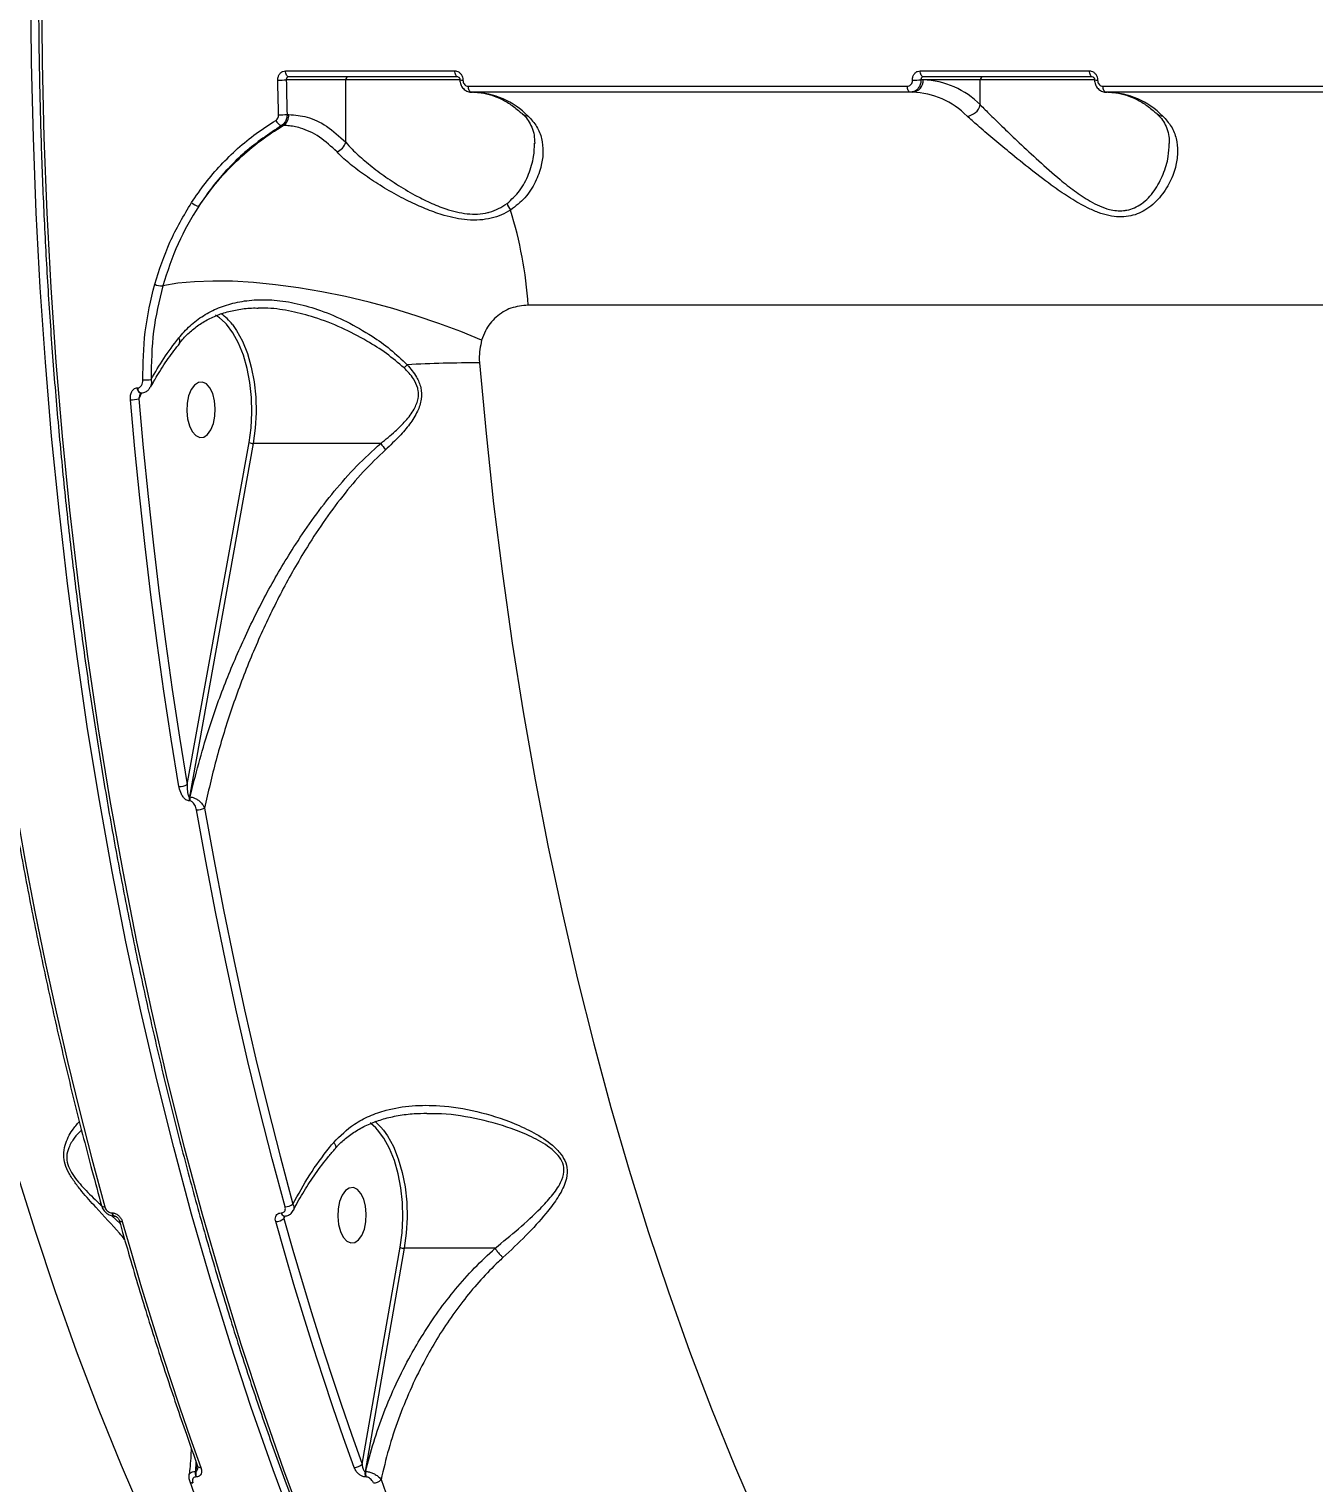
# Model space of a CAD drawing. Header units: millimetres. Extents: x -6028 to 5958, y -6064 to 4137.
# Drawn here: x -1652.5 to -1444.3, y 1120.4 to 1356 of the extents above; entities that cross this region are included whole.
import ezdxf

# ---------------------------------------------------------------- set-up
doc = ezdxf.new("R2010")
doc.units = ezdxf.units.MM
for name, color, linetype in [('DIKOM_ОБЪЕКТ', 7, 'Continuous'), ('DIKOM_РАЗМЕР_ЗОНА', 7, 'Continuous'), ('DIKOM_РАЗМЕР_ОБЪЕКТА', 7, 'Continuous')]:
    doc.layers.add(name, color=color, linetype=linetype)
doc.styles.add('style1', font='arial.ttf', dxfattribs={"width": 0.8})
doc.dimstyles.new('1-50', dxfattribs={"dimtxt": 300, "dimasz": 200, "dimexe": 100, "dimexo": 0, "dimgap": 100, "dimtad": 1, "dimtxsty": 'style1', "dimcen": 200, "dimclrd": 7, "dimclre": 7, "dimclrt": 7, "dimadec": 1, "dimazin": 2, "dimtfac": 1, "dimtmove": 0, "dimatfit": 2, "dimfxl": 0, "dimlwd": 25, "dimlwe": 18, "dimarcsym": 0})

# ---------------------------------------------------------------- blocks, each defined once
blk = doc.blocks.new('*D9')
at = {"layer": 'Defpoints', "color": 0, "transparency": 16777216}
for p in [(-6027.56, 1459.58), (4556.58, 1382.7), (4556.58, -5964.37)]:
    blk.add_point(p, dxfattribs=at)
at = {"layer": 'DIKOM_РАЗМЕР_ЗОНА', "color": 7, "lineweight": 18, "transparency": 16777216}
for p, q in [((-6027.56, 1459.58), (-6027.56, -6064.37)), ((4556.58, 1382.7), (4556.58, -6064.37))]:
    blk.add_line(p, q, dxfattribs=at)
at = {"layer": 'DIKOM_РАЗМЕР_ЗОНА', "color": 7, "lineweight": 25, "transparency": 16777216}
blk.add_line((-5827.56, -5964.37), (4356.58, -5964.37), dxfattribs=at)
at = {"layer": 'DIKOM_РАЗМЕР_ЗОНА', "color": 7, "transparency": 16777216}
for points in [[(-5827.56, -5931.03), (-5827.56, -5997.7), (-6027.56, -5964.37)], [(4356.58, -5931.03), (4356.58, -5997.7), (4556.58, -5964.37)]]:
    blk.add_solid(points, dxfattribs=at)
at = {"layer": 'DIKOM_РАЗМЕР_ЗОНА', "color": 7, "transparency": 16777216, "insert": (157.08, -5711.2), "char_height": 300, "attachment_point": 5, "style": 'style1'}
blk.add_mtext('10600', dxfattribs=at)
blk = doc.blocks.new('*D12')
at = {"layer": 'Defpoints', "color": 0, "transparency": 16777216}
for p in [(3056.58, 1987.9), (-4027.97, 676.5), (3056.58, -3714.77)]:
    blk.add_point(p, dxfattribs=at)
at = {"layer": 'DIKOM_РАЗМЕР_ОБЪЕКТА', "color": 7, "lineweight": 18, "transparency": 16777216}
for p, q in [((3056.58, 1987.9), (3056.58, -3814.77)), ((-4027.97, 676.5), (-4027.97, -3814.77))]:
    blk.add_line(p, q, dxfattribs=at)
at = {"layer": 'DIKOM_РАЗМЕР_ОБЪЕКТА', "color": 7, "lineweight": 25, "transparency": 16777216}
blk.add_line((-3827.97, -3714.77), (2856.58, -3714.77), dxfattribs=at)
at = {"layer": 'DIKOM_РАЗМЕР_ОБЪЕКТА', "color": 7, "transparency": 16777216}
for points in [[(-3827.97, -3681.44), (-3827.97, -3748.11), (-4027.97, -3714.77)], [(2856.58, -3681.44), (2856.58, -3748.11), (3056.58, -3714.77)]]:
    blk.add_solid(points, dxfattribs=at)
at = {"layer": 'DIKOM_РАЗМЕР_ОБЪЕКТА', "color": 7, "transparency": 16777216, "insert": (20, -3461.6), "char_height": 300, "attachment_point": 5, "style": 'style1'}
blk.add_mtext('7100', dxfattribs=at)

msp = doc.modelspace()

# ---------------------------------------------------------------- linework, layer by layer
at = {"layer": 'DIKOM_ОБЪЕКТ', "color": 7, "linetype": 'Continuous', "lineweight": 15}
for p, q in [((-1610.93, 1349.236), (-1583.5, 1349.236)), ((-1601.187, 1347.771), (-1610.815, 1347.771)), ((-1582.985, 1348.271), (-1610.415, 1348.271)), ((-1601.187, 1337.669), (-1601.187, 1347.771)), ((-1582.631, 1347.771), (-1601.187, 1347.771)), ((-1508.069, 1349.236), (-1480.64, 1349.236)), ((-1507.595, 1347.771), (-1507.955, 1347.771)), ((-1498.327, 1347.771), (-1507.595, 1347.771)), ((-1480.125, 1348.271), (-1507.555, 1348.271)), ((-1498.327, 1343.72), (-1498.327, 1347.771)), ((-1479.771, 1347.771), (-1498.327, 1347.771)), ((-1581.309, 1346.73), (-1510.164, 1346.73)), ((-1509.649, 1345.771), (-1580.794, 1345.771)), ((-1509.309, 1345.771), (-1509.649, 1345.771)), ((-1478.449, 1346.73), (-1407.304, 1346.73)), ((-1406.789, 1345.771), (-1477.934, 1345.771)), ((-1610.685, 1342.158), (-1610.377, 1342.158)), ((-1611.317, 1340.373), (-1611.601, 1340.373)), ((-1271.611, 1311.268), (-1571.62, 1311.268)), ((-1634.952, 1297.867), (-1634.871, 1297.867)), ((-1634.282, 1297.055), (-1634.711, 1296.086)), ((-1626.861, 1233.57), (-1616.852, 1289.019)), ((-1616.181, 1288.854), (-1626.522, 1231.565)), ((-1595.512, 1288.854), (-1616.181, 1288.854)), ((-1626.42, 1230.918), (-1626.524, 1230.918)), ((-1626.522, 1231.565), (-1626.418, 1231.565)), ((-1639.098, 1164.165), (-1639.07, 1164.165)), ((-1611.641, 1164.165), (-1611.613, 1164.165)), ((-1639.067, 1163.696), (-1637.748, 1162.428)), ((-1638.645, 1163.64), (-1638.617, 1163.64)), ((-1611.038, 1163.647), (-1611.221, 1163.227)), ((-1611.188, 1163.64), (-1611.16, 1163.64)), ((-1598.524, 1123.459), (-1592.363, 1158.58)), ((-1591.691, 1158.418), (-1598.033, 1122.263)), ((-1576.982, 1158.418), (-1591.691, 1158.418)), ((-1625.452, 1123.889), (-1625.551, 1122.263)), ((-1625.551, 1122.263), (-1625.462, 1122.263)), ((-1625.462, 1122.263), (-1625.268, 1123.37)), ((-1625.183, 1123.129), (-1625.179, 1123.12)), ((-1598.033, 1122.263), (-1597.944, 1122.263)), ((-1625.395, 1121.364), (-1625.484, 1121.364)), ((-1597.877, 1121.364), (-1597.966, 1121.364))]:
    msp.add_line(p, q, dxfattribs=at)
at = {"layer": 'DIKOM_ОБЪЕКТ', "color": 7, "linetype": 'Continuous', "lineweight": 15, "flags": 128}
for points in [[(-1609.279, 1112.651), (-1612.959, 1122.526), (-1616.49, 1132.605), (-1619.869, 1142.878), (-1623.093, 1153.337), (-1626.159, 1163.973), (-1629.065, 1174.777), (-1631.809, 1185.741), (-1634.387, 1196.855), (-1636.798, 1208.109), (-1639.04, 1219.494), (-1641.11, 1231.001), (-1643.008, 1242.62), (-1644.732, 1254.341), (-1646.279, 1266.153), (-1647.65, 1278.049), (-1648.842, 1290.016), (-1649.854, 1302.045), (-1650.687, 1314.127), (-1651.338, 1326.25), (-1651.808, 1338.405), (-1652.096, 1350.581), (-1652.203, 1362.768)], [(-1650.488, 1362.768), (-1650.382, 1350.581), (-1650.094, 1338.405), (-1649.624, 1326.25), (-1648.972, 1314.127), (-1648.14, 1302.045), (-1647.127, 1290.016), (-1645.935, 1278.049), (-1644.565, 1266.153), (-1643.017, 1254.341), (-1641.294, 1242.62), (-1639.396, 1231.001), (-1637.325, 1219.494), (-1635.083, 1208.109), (-1632.672, 1196.855), (-1630.094, 1185.741), (-1627.351, 1174.777), (-1624.445, 1163.973), (-1621.379, 1153.337), (-1618.155, 1142.878), (-1614.776, 1132.605), (-1611.245, 1122.526), (-1607.565, 1112.651)], [(-1612.057, 1342.106), (-1612.075, 1342.809), (-1612.093, 1343.512), (-1612.11, 1344.215), (-1612.127, 1344.919), (-1612.143, 1345.622), (-1612.158, 1346.325), (-1612.173, 1347.029), (-1612.187, 1347.732)], [(-1610.415, 1348.271), (-1610.513, 1348.289), (-1610.608, 1348.343), (-1610.695, 1348.432), (-1610.773, 1348.551), (-1610.837, 1348.697), (-1610.885, 1348.864), (-1610.917, 1349.046), (-1610.93, 1349.236)], [(-1610.815, 1347.771), (-1610.801, 1347.069), (-1610.786, 1346.367), (-1610.771, 1345.665), (-1610.755, 1344.964), (-1610.739, 1344.262), (-1610.721, 1343.56), (-1610.704, 1342.859), (-1610.685, 1342.158)], [(-1582.985, 1348.271), (-1583.084, 1348.289), (-1583.178, 1348.343), (-1583.266, 1348.432), (-1583.343, 1348.551), (-1583.407, 1348.697), (-1583.456, 1348.864), (-1583.487, 1349.046), (-1583.5, 1349.236)], [(-1507.555, 1348.271), (-1507.653, 1348.289), (-1507.748, 1348.343), (-1507.835, 1348.432), (-1507.913, 1348.551), (-1507.977, 1348.697), (-1508.025, 1348.864), (-1508.057, 1349.046), (-1508.069, 1349.236)], [(-1480.125, 1348.271), (-1480.224, 1348.289), (-1480.318, 1348.343), (-1480.406, 1348.432), (-1480.483, 1348.551), (-1480.547, 1348.697), (-1480.596, 1348.864), (-1480.627, 1349.046), (-1480.64, 1349.236)], [(-1580.794, 1345.771), (-1580.892, 1345.789), (-1580.986, 1345.843), (-1581.074, 1345.931), (-1581.151, 1346.049), (-1581.215, 1346.194), (-1581.264, 1346.36), (-1581.295, 1346.541), (-1581.309, 1346.73)], [(-1509.649, 1345.771), (-1509.747, 1345.789), (-1509.841, 1345.843), (-1509.929, 1345.931), (-1510.006, 1346.049), (-1510.07, 1346.194), (-1510.119, 1346.36), (-1510.15, 1346.541), (-1510.164, 1346.73)], [(-1477.934, 1345.771), (-1478.032, 1345.789), (-1478.126, 1345.843), (-1478.214, 1345.931), (-1478.291, 1346.049), (-1478.355, 1346.194), (-1478.404, 1346.36), (-1478.435, 1346.541), (-1478.449, 1346.73)], [(-1579.153, 1305.565), (-1582.534, 1306.971), (-1586.083, 1308.304), (-1589.764, 1309.549), (-1593.541, 1310.695), (-1597.377, 1311.73), (-1601.234, 1312.644), (-1605.075, 1313.428), (-1608.86, 1314.074), (-1612.553, 1314.576), (-1616.118, 1314.928), (-1619.518, 1315.129), (-1622.722, 1315.174), (-1625.695, 1315.065), (-1628.411, 1314.801), (-1630.841, 1314.386)], [(-1620.736, 1308.413), (-1621.651, 1309.23), (-1622.292, 1309.655)], [(-1616.852, 1289.019), (-1616.527, 1291.395), (-1616.392, 1293.84), (-1616.452, 1296.296), (-1616.705, 1298.704), (-1617.146, 1301.01), (-1617.762, 1303.157), (-1618.541, 1305.095), (-1619.464, 1306.778), (-1620.509, 1308.168), (-1620.736, 1308.413)], [(-1619.558, 1308.132), (-1618.874, 1307.168), (-1617.923, 1305.432), (-1617.119, 1303.433), (-1616.483, 1301.219), (-1616.029, 1298.842), (-1615.768, 1296.358), (-1615.706, 1293.825), (-1615.845, 1291.304), (-1616.181, 1288.854)], [(-1628.1, 1305.138), (-1628.1, 1305.137), (-1628.11, 1305.125)], [(-1579.506, 1301.923), (-1578.444, 1290.455), (-1577.203, 1279.056), (-1575.783, 1267.735), (-1574.186, 1256.504), (-1572.413, 1245.372), (-1570.466, 1234.351), (-1568.347, 1223.45), (-1566.058, 1212.679), (-1563.601, 1202.049), (-1560.977, 1191.57), (-1558.191, 1181.251), (-1555.244, 1171.101), (-1552.138, 1161.131), (-1548.878, 1151.349), (-1545.465, 1141.765), (-1541.903, 1132.388), (-1538.196, 1123.226), (-1534.346, 1114.287)], [(-1626.636, 1296.561), (-1626.882, 1295.372), (-1626.944, 1294.097), (-1626.819, 1292.839), (-1626.517, 1291.701), (-1626.062, 1290.774), (-1625.491, 1290.134), (-1624.85, 1289.832), (-1624.191, 1289.893), (-1623.567, 1290.312), (-1623.03, 1291.054), (-1622.622, 1292.061), (-1622.377, 1293.25), (-1622.314, 1294.525), (-1622.439, 1295.783), (-1622.741, 1296.922), (-1623.196, 1297.849), (-1623.768, 1298.489), (-1624.409, 1298.791), (-1625.068, 1298.73), (-1625.691, 1298.311), (-1626.229, 1297.568), (-1626.636, 1296.561)], [(-1628.208, 1233.259), (-1629.462, 1240.954), (-1630.639, 1248.694), (-1631.739, 1256.476), (-1632.763, 1264.298), (-1633.708, 1272.157), (-1634.576, 1280.05), (-1635.365, 1287.973), (-1636.076, 1295.925)], [(-1634.443, 1297.024), (-1634.583, 1297.062), (-1634.717, 1297.177), (-1634.828, 1297.36), (-1634.908, 1297.596), (-1634.952, 1297.867)], [(-1634.365, 1297.024), (-1634.503, 1297.062), (-1634.636, 1297.177), (-1634.747, 1297.36), (-1634.828, 1297.596), (-1634.871, 1297.867)], [(-1634.711, 1296.086), (-1634.001, 1288.154), (-1633.214, 1280.249), (-1632.348, 1272.375), (-1631.405, 1264.535), (-1630.384, 1256.731), (-1629.286, 1248.968), (-1628.112, 1241.246), (-1626.861, 1233.57)], [(-1634.431, 1297.024), (-1634.439, 1297.024), (-1634.443, 1297.024)], [(-1654.61, 1229.459), (-1653.12, 1221.176), (-1651.542, 1212.956), (-1649.876, 1204.801), (-1648.122, 1196.715), (-1646.281, 1188.703), (-1644.355, 1180.767), (-1642.344, 1172.91), (-1640.248, 1165.137)], [(-1611.002, 1165.137), (-1613.097, 1172.91), (-1615.109, 1180.767), (-1617.035, 1188.703), (-1618.875, 1196.715), (-1620.629, 1204.801), (-1622.296, 1212.956), (-1623.874, 1221.176), (-1625.364, 1229.459)], [(-1624.057, 1229.755), (-1622.57, 1221.491), (-1620.995, 1213.288), (-1619.332, 1205.152), (-1617.582, 1197.084), (-1615.746, 1189.089), (-1613.824, 1181.171), (-1611.817, 1173.332), (-1609.727, 1165.576)], [(-1596.313, 1177.922), (-1597.173, 1178.684), (-1597.213, 1178.714)], [(-1596.461, 1179.001), (-1595.481, 1178.06), (-1595.072, 1177.572)], [(-1592.363, 1158.58), (-1592.047, 1160.948), (-1591.92, 1163.382), (-1591.986, 1165.825), (-1592.243, 1168.221), (-1592.685, 1170.512), (-1593.301, 1172.645), (-1594.078, 1174.571), (-1594.998, 1176.244), (-1596.037, 1177.626), (-1596.313, 1177.922)], [(-1595.072, 1177.572), (-1594.408, 1176.635), (-1593.46, 1174.909), (-1592.659, 1172.923), (-1592.023, 1170.723), (-1591.567, 1168.36), (-1591.302, 1165.89), (-1591.234, 1163.371), (-1591.365, 1160.86), (-1591.691, 1158.418)], [(-1578.547, 1028.026), (-1583.075, 1032.949), (-1588.226, 1038.928), (-1593.28, 1045.209), (-1598.233, 1051.787), (-1603.081, 1058.654), (-1607.819, 1065.806), (-1612.442, 1073.235), (-1616.946, 1080.934), (-1621.327, 1088.897), (-1625.581, 1097.115), (-1629.704, 1105.581), (-1633.692, 1114.287), (-1637.542, 1123.226), (-1641.249, 1132.388), (-1644.811, 1141.765), (-1648.223, 1151.349), (-1651.484, 1161.131), (-1654.589, 1171.101)], [(-1602.165, 1166.021), (-1602.411, 1164.831), (-1602.473, 1163.556), (-1602.348, 1162.299), (-1602.046, 1161.16), (-1601.591, 1160.233), (-1601.02, 1159.593), (-1600.379, 1159.291), (-1599.72, 1159.352), (-1599.096, 1159.771), (-1598.559, 1160.514), (-1598.151, 1161.521), (-1597.906, 1162.71), (-1597.843, 1163.985), (-1597.968, 1165.242), (-1598.27, 1166.381), (-1598.726, 1167.308), (-1599.297, 1167.948), (-1599.938, 1168.25), (-1600.597, 1168.189), (-1601.22, 1167.77), (-1601.758, 1167.027), (-1602.165, 1166.021)], [(-1640.759, 1165.344), (-1640.754, 1165.33), (-1640.711, 1165.264), (-1640.635, 1165.21), (-1640.53, 1165.17), (-1640.4, 1165.146), (-1640.248, 1165.137)], [(-1637.389, 1162.749), (-1635.924, 1157.618), (-1634.423, 1152.528), (-1632.885, 1147.479), (-1631.311, 1142.472), (-1629.702, 1137.508), (-1628.057, 1132.588), (-1626.376, 1127.714), (-1624.661, 1122.885)], [(-1599.803, 1122.885), (-1601.518, 1127.714), (-1603.199, 1132.588), (-1604.844, 1137.508), (-1606.454, 1142.472), (-1608.027, 1147.479), (-1609.565, 1152.528), (-1611.066, 1157.618), (-1612.531, 1162.749)], [(-1611.221, 1163.227), (-1609.761, 1158.109), (-1608.263, 1153.031), (-1606.729, 1147.994), (-1605.159, 1142.999), (-1603.553, 1138.047), (-1601.911, 1133.139), (-1600.235, 1128.276), (-1598.524, 1123.459)]]:
    msp.add_lwpolyline(points, dxfattribs=at)
at = {"layer": 'DIKOM_ОБЪЕКТ', "color": 7, "linetype": 'Continuous', "lineweight": 15}
for centre, radius, start, end in [((-1612.139, 1370.657), 22.925, 269.87919, 273.30967), ((-1600.72, 1347.804), 0.469, 94.74935, 184.05003), ((-1582.335, 1350.213), 2.485, 262.22858, 273.44102), ((-1509.278, 1370.651), 22.919, 269.87887, 273.31013), ((-1509.464, 1347.638), 1.874, 274.7353, 4.05998), ((-1508.093, 1334.002), 13.778, 44.85912, 87.92831), ((-1497.86, 1347.804), 0.468, 94.73843, 184.06094), ((-1479.475, 1350.212), 2.484, 262.22732, 273.44227), ((-1580.929, 1332.657), 13.122, 44.8594, 87.92817), ((-1509.784, 1332.657), 13.122, 44.8594, 87.92817), ((-1478.068, 1332.658), 13.122, 44.85889, 87.92839), ((-1500.634, 1344.283), 2.375, 273.66097, 346.28624), ((-1611.27, 1341.633), 1.302, 198.8753, 255.29496), ((-1612.008, 1359.077), 16.971, 269.83645, 274.47131), ((-1612.432, 1342.1), 2.056, 302.86106, 1.59168), ((-1571.663, 1343.227), 1.314, 228.27585, 271.54681), ((-1468.803, 1343.227), 1.314, 228.27235, 271.54789), ((-1603.608, 1338.395), 2.528, 293.80997, 343.29471), ((-1624.839, 1329.215), 1.894, 225.09895, 265.193), ((-1572.234, 1328.588), 2.935, 197.15783, 220.62587), ((-1638.993, 1306.807), 67.521, 3.78852, 17.11454), ((-1630.979, 1317.089), 2.706, 244.70601, 272.9282), ((-1626.165, 1303.054), 8.333, 37.54007, 54.95453), ((-1628.845, 1305.417), 0.795, 339.4596, 41.95594), ((-1567.753, 1277.869), 33.371, 134.67378, 135.91441), ((-1579.079, 1074.13), 227.793, 90.10739, 93.05416), ((-1633.662, 1303.92), 4.773, 265.3191, 281.36603), ((-1636.032, 1301.402), 5.477, 269.53707, 283.95755), ((-1616.196, 1290.239), 1.385, 241.71051, 270.62414), ((-1587.777, 1294.013), 9.298, 213.70353, 221.63387), ((-1628.176, 1236.192), 2.933, 269.36703, 296.61859), ((-1624.65, 1231.234), 1.9, 169.96604, 189.56951), ((-1624.551, 1231.234), 1.896, 169.95093, 189.60572), ((-1625.35, 1232.428), 2.969, 269.73074, 295.82019), ((-1638.503, 1164.221), 0.598, 185.31033, 255.81986), ((-1638.482, 1164.217), 0.59, 185.03404, 257.50005), ((-1611.052, 1164.217), 0.591, 185.05714, 257.35755), ((-1611.018, 1164.22), 0.597, 185.28662, 256.09528), ((-1611.005, 1167.222), 2.084, 270.08818, 307.84515), ((-1637.482, 1163.251), 0.511, 215.12522, 280.48304), ((-1612.52, 1164.75), 2.002, 269.69918, 310.45874), ((-1591.707, 1159.828), 1.41, 242.23718, 270.62717), ((-1623.772, 1121.943), 1.808, 169.804, 198.69969), ((-1623.683, 1121.943), 1.808, 169.804, 198.69969), ((-1624.741, 1123.399), 0.52, 212.53231, 278.8705), ((-1599.809, 1124.612), 1.726, 270.19545, 318.10675), ((-1596.251, 1121.944), 1.811, 169.82774, 198.67596), ((-1596.163, 1121.944), 1.81, 169.8298, 198.68899), ((-1626.027, 1120.92), 0.527, 212.84288, 278.32645), ((-1596.723, 1122.15), 1.752, 270.60696, 316.09702), ((-1168.777, 1275.136), 453.693, 199.86957, 209.01126)]:
    msp.add_arc(centre, radius, start, end, dxfattribs=at)
for points, knots in [([(-1650.973, 1362.769), (-1650.966, 1360.749), (-1650.946, 1354.889), (-1650.788, 1345.194), (-1650.445, 1333.696), (-1649.938, 1322.219), (-1649.27, 1310.775), (-1648.44, 1299.369), (-1647.449, 1288.013), (-1646.298, 1276.713), (-1644.987, 1265.478), (-1643.518, 1254.317), (-1641.892, 1243.239), (-1640.11, 1232.251), (-1638.173, 1221.362), (-1636.083, 1210.58), (-1633.841, 1199.912), (-1631.448, 1189.368), (-1628.908, 1178.955), (-1626.221, 1168.681), (-1623.39, 1158.553), (-1620.417, 1148.579), (-1617.303, 1138.767), (-1614.052, 1129.124), (-1610.665, 1119.658), (-1607.145, 1110.374), (-1603.495, 1101.281), (-1599.718, 1092.385), (-1595.816, 1083.693), (-1591.791, 1075.211), (-1587.649, 1066.946), (-1583.39, 1058.904), (-1579.018, 1051.091), (-1574.538, 1043.513), (-1569.95, 1036.175), (-1565.261, 1029.084), (-1560.472, 1022.244), (-1555.587, 1015.662), (-1550.611, 1009.341), (-1545.546, 1003.286), (-1540.396, 997.504), (-1535.166, 991.996), (-1529.859, 986.769), (-1524.48, 981.825), (-1519.032, 977.17), (-1513.519, 972.805), (-1507.946, 968.736), (-1502.317, 964.965), (-1496.637, 961.49), (-1490.907, 958.338), (-1486.289, 955.999), (-1483.568, 954.822), (-1482.785, 954.484)], [0, 0, 0, 0, 0.010755, 0.031188, 0.0516214, 0.072055, 0.0924886, 0.1129222, 0.1333561, 0.15379, 0.1742241, 0.1946585, 0.2150931, 0.235528, 0.2559632, 0.2763985, 0.2968343, 0.3172705, 0.3377069, 0.358144, 0.3785814, 0.3990192, 0.4194577, 0.4398966, 0.4603361, 0.4807759, 0.5012167, 0.5216578, 0.5420996, 0.5625418, 0.5829849, 0.6034284, 0.6238724, 0.6443171, 0.6647621, 0.6852075, 0.7056532, 0.7260989, 0.7465445, 0.7669898, 0.7874346, 0.8078783, 0.8283208, 0.8487617, 0.8692005, 0.8896364, 0.9100693, 0.9304986, 0.9509236, 0.9713434, 0.9917581, 1, 1, 1, 1]), ([(-1612.187, 1347.732), (-1612.183, 1347.844), (-1612.173, 1348.123), (-1612.026, 1348.546), (-1611.743, 1348.927), (-1611.362, 1349.186), (-1611.074, 1349.219), (-1610.93, 1349.236)], [0, 0, 0, 0, 0.1418518, 0.356726, 0.5713152, 0.7856927, 1, 1, 1, 1]), ([(-1610.415, 1348.271), (-1610.463, 1348.265), (-1610.559, 1348.254), (-1610.682, 1348.168), (-1610.772, 1348.041), (-1610.815, 1347.9), (-1610.815, 1347.808), (-1610.815, 1347.771)], [0, 0, 0, 0, 0.21386934, 0.42805451, 0.64277977, 0.85791264, 1, 1, 1, 1]), ([(-1583.5, 1349.236), (-1583.405, 1349.229), (-1583.166, 1349.21), (-1582.802, 1349.03), (-1582.469, 1348.69), (-1582.239, 1348.24), (-1582.204, 1347.901), (-1582.186, 1347.732)], [0, 0, 0, 0, 0.1406284, 0.3550763, 0.5698728, 0.7848832, 1, 1, 1, 1]), ([(-1582.959, 1348.258), (-1582.942, 1348.258), (-1582.914, 1348.259), (-1582.812, 1348.172), (-1582.735, 1348.05), (-1582.682, 1347.896), (-1582.666, 1347.747), (-1582.676, 1347.661), (-1582.679, 1347.63)], [0, 0, 0, 0, 0.2755645, 0.4589931, 0.6094529, 0.7622064, 0.913281, 1, 1, 1, 1]), ([(-1582.657, 1347.751), (-1582.66, 1347.693), (-1582.674, 1347.379), (-1582.48, 1346.81), (-1582.029, 1346.2), (-1581.415, 1345.853), (-1580.923, 1345.727), (-1580.67, 1345.788), (-1580.626, 1345.798)], [0, 0, 0, 0, 0.0539311, 0.291694, 0.5387717, 0.751433, 0.9572868, 1, 1, 1, 1]), ([(-1582.186, 1347.732), (-1582.174, 1347.62), (-1582.151, 1347.394), (-1581.997, 1347.094), (-1581.775, 1346.867), (-1581.531, 1346.747), (-1581.372, 1346.735), (-1581.309, 1346.73)], [0, 0, 0, 0, 0.21515113, 0.43016491, 0.64503639, 0.85949759, 1, 1, 1, 1]), ([(-1510.164, 1346.73), (-1510.068, 1346.741), (-1509.875, 1346.763), (-1509.622, 1346.936), (-1509.434, 1347.19), (-1509.337, 1347.472), (-1509.33, 1347.658), (-1509.327, 1347.732)], [0, 0, 0, 0, 0.2142632, 0.4286212, 0.6431874, 0.8580938, 1, 1, 1, 1]), ([(-1507.955, 1347.771), (-1507.962, 1347.623), (-1507.979, 1347.251), (-1508.18, 1346.688), (-1508.562, 1346.181), (-1509.072, 1345.837), (-1509.457, 1345.793), (-1509.649, 1345.771)], [0, 0, 0, 0, 0.14171336, 0.35641267, 0.5709523, 0.78547309, 1, 1, 1, 1]), ([(-1509.327, 1347.732), (-1509.323, 1347.844), (-1509.313, 1348.123), (-1509.166, 1348.546), (-1508.883, 1348.927), (-1508.502, 1349.186), (-1508.214, 1349.219), (-1508.069, 1349.236)], [0, 0, 0, 0, 0.1418501, 0.3567324, 0.571336, 0.7857138, 1, 1, 1, 1]), ([(-1507.555, 1348.271), (-1507.603, 1348.265), (-1507.698, 1348.254), (-1507.822, 1348.168), (-1507.912, 1348.041), (-1507.955, 1347.9), (-1507.955, 1347.808), (-1507.955, 1347.771)], [0, 0, 0, 0, 0.2140029, 0.4282177, 0.6428376, 0.8578801, 1, 1, 1, 1]), ([(-1480.64, 1349.236), (-1480.545, 1349.229), (-1480.306, 1349.21), (-1479.942, 1349.03), (-1479.609, 1348.69), (-1479.379, 1348.24), (-1479.344, 1347.901), (-1479.326, 1347.732)], [0, 0, 0, 0, 0.1406263, 0.3550913, 0.5698682, 0.7848863, 1, 1, 1, 1]), ([(-1480.099, 1348.258), (-1480.082, 1348.258), (-1480.054, 1348.259), (-1479.952, 1348.172), (-1479.875, 1348.05), (-1479.822, 1347.896), (-1479.806, 1347.747), (-1479.815, 1347.661), (-1479.819, 1347.63)], [0, 0, 0, 0, 0.2755645, 0.4589931, 0.6094529, 0.7622064, 0.913281, 1, 1, 1, 1]), ([(-1479.797, 1347.751), (-1479.8, 1347.693), (-1479.814, 1347.379), (-1479.62, 1346.81), (-1479.168, 1346.2), (-1478.555, 1345.853), (-1478.063, 1345.727), (-1477.81, 1345.788), (-1477.766, 1345.798)], [0, 0, 0, 0, 0.05392981, 0.29168731, 0.53878067, 0.75144586, 0.95730356, 1, 1, 1, 1]), ([(-1479.326, 1347.732), (-1479.314, 1347.62), (-1479.291, 1347.394), (-1479.137, 1347.094), (-1478.915, 1346.867), (-1478.671, 1346.747), (-1478.512, 1346.735), (-1478.449, 1346.73)], [0, 0, 0, 0, 0.2151306, 0.4301799, 0.6449571, 0.8594745, 1, 1, 1, 1]), ([(-1580.454, 1345.771), (-1580.184, 1345.763), (-1579.349, 1345.741), (-1577.951, 1345.478), (-1576.266, 1344.859), (-1574.61, 1343.929), (-1573.372, 1342.999), (-1572.693, 1342.386), (-1572.541, 1342.249)], [0, 0, 0, 0, 0.1027266, 0.3181886, 0.5309181, 0.7384605, 0.9415001, 1, 1, 1, 1]), ([(-1477.594, 1345.771), (-1477.324, 1345.763), (-1476.489, 1345.741), (-1475.091, 1345.478), (-1473.406, 1344.859), (-1471.75, 1343.929), (-1470.512, 1342.999), (-1469.833, 1342.386), (-1469.681, 1342.249)], [0, 0, 0, 0, 0.1027279, 0.3181925, 0.5309246, 0.7384696, 0.9415117, 1, 1, 1, 1]), ([(-1498.327, 1343.72), (-1497.809, 1343.196), (-1496.688, 1342.06), (-1494.539, 1339.979), (-1491.91, 1337.466), (-1488.864, 1334.621), (-1485.851, 1331.947), (-1483.068, 1329.732), (-1480.924, 1328.281), (-1479.014, 1327.296), (-1477.183, 1326.642), (-1475.661, 1326.498), (-1474.322, 1326.689), (-1473.306, 1327.015), (-1471.687, 1327.961), (-1469.998, 1329.797), (-1468.595, 1332.476), (-1467.811, 1335.102), (-1467.733, 1336.742), (-1467.7, 1337.44)], [0, 0, 0, 0, 0.06143213, 0.13314304, 0.20680361, 0.29393122, 0.3833528, 0.44061878, 0.49905199, 0.5330394, 0.5679407, 0.61789745, 0.63120629, 0.66237579, 0.69458389, 0.77153411, 0.85351352, 0.93774801, 1, 1, 1, 1]), ([(-1626.176, 1327.873), (-1625.438, 1328.946), (-1623.965, 1331.09), (-1621.446, 1334.007), (-1618.7, 1336.699), (-1615.728, 1339.145), (-1613.578, 1340.523), (-1612.502, 1341.212)], [0, 0, 0, 0, 0.1978351, 0.3955025, 0.593168, 0.7965836, 1, 1, 1, 1]), ([(-1612.502, 1341.212), (-1612.422, 1341.273), (-1612.262, 1341.394), (-1612.109, 1341.684), (-1612.056, 1341.934), (-1612.057, 1342.076), (-1612.057, 1342.106)], [0, 0, 0, 0, 0.3056901, 0.6115926, 0.9180255, 1, 1, 1, 1]), ([(-1610.685, 1342.158), (-1610.686, 1342.098), (-1610.689, 1341.814), (-1610.8, 1341.315), (-1611.115, 1340.738), (-1611.439, 1340.495), (-1611.601, 1340.373)], [0, 0, 0, 0, 0.0818901, 0.3880443, 0.6939647, 1, 1, 1, 1]), ([(-1610.377, 1342.158), (-1609.399, 1342.07), (-1607.332, 1341.886), (-1604.204, 1340.427), (-1602.202, 1338.597), (-1601.187, 1337.669)], [0, 0, 0, 0, 0.3069789, 0.6484634, 1, 1, 1, 1]), ([(-1571.627, 1341.913), (-1571.12, 1341.358), (-1570.105, 1340.246), (-1569.36, 1338.269), (-1569.13, 1336.148), (-1569.433, 1333.768), (-1570.361, 1331.203), (-1571.953, 1328.607), (-1573.645, 1327.305), (-1574.462, 1326.677)], [0, 0, 0, 0, 0.1316573, 0.2634873, 0.3951404, 0.5268739, 0.688295, 0.8495331, 1, 1, 1, 1]), ([(-1572.56, 1342.242), (-1572.494, 1342.189), (-1572.091, 1341.864), (-1571.567, 1341.157), (-1570.969, 1340.079), (-1570.607, 1338.859), (-1570.573, 1337.93), (-1570.557, 1337.482)], [0, 0, 0, 0, 0.0417005, 0.2553821, 0.4971339, 0.757549, 1, 1, 1, 1]), ([(-1468.767, 1341.913), (-1468.266, 1341.368), (-1467.247, 1340.259), (-1466.504, 1338.286), (-1466.269, 1336.157), (-1466.57, 1333.789), (-1467.489, 1331.211), (-1469.133, 1328.641), (-1471.389, 1326.597), (-1473.776, 1325.651), (-1475.834, 1325.521), (-1477.499, 1325.737), (-1479.238, 1326.258), (-1481.329, 1327.174), (-1483.73, 1328.559), (-1486.776, 1330.641), (-1490.133, 1333.207), (-1493.465, 1335.908), (-1496.376, 1338.334), (-1498.715, 1340.322), (-1499.929, 1341.414), (-1500.482, 1341.913)], [0, 0, 0, 0, 0.0545828, 0.1110309, 0.1659444, 0.2220125, 0.2890708, 0.3579599, 0.4226726, 0.4774027, 0.5047499, 0.5330996, 0.562354, 0.5923824, 0.639889, 0.6885848, 0.759284, 0.8320592, 0.8901597, 0.9498678, 1, 1, 1, 1]), ([(-1469.708, 1342.24), (-1469.593, 1342.143), (-1469.147, 1341.767), (-1468.596, 1340.995), (-1468.038, 1339.888), (-1467.721, 1338.701), (-1467.713, 1337.826), (-1467.71, 1337.443)], [0, 0, 0, 0, 0.0752397, 0.2906137, 0.5342435, 0.7957389, 1, 1, 1, 1]), ([(-1624.998, 1327.328), (-1623.999, 1328.699), (-1621.991, 1331.459), (-1618.604, 1334.951), (-1615.054, 1337.983), (-1612.567, 1339.574), (-1611.317, 1340.373)], [0, 0, 0, 0, 0.2598515, 0.5228409, 0.7602292, 1, 1, 1, 1]), ([(-1611.601, 1340.373), (-1613.625, 1339.013), (-1616.691, 1336.951), (-1620.289, 1333.404), (-1622.812, 1330.506), (-1624.276, 1328.377), (-1624.998, 1327.328)], [0, 0, 0, 0, 0.395168, 0.5986647, 0.8021672, 1, 1, 1, 1]), ([(-1602.588, 1336.082), (-1603.522, 1336.951), (-1605.417, 1338.712), (-1608.147, 1339.948), (-1610.136, 1340.344), (-1611.068, 1340.367), (-1611.317, 1340.373)], [0, 0, 0, 0, 0.3414911, 0.6929925, 0.9180066, 1, 1, 1, 1]), ([(-1574.462, 1326.677), (-1574.934, 1326.407), (-1575.887, 1325.862), (-1577.572, 1325.304), (-1579.451, 1325.011), (-1581.994, 1325.042), (-1584.894, 1325.643), (-1587.958, 1326.723), (-1590.838, 1328.001), (-1593.807, 1329.569), (-1596.714, 1331.345), (-1599.318, 1333.175), (-1601.265, 1334.761), (-1602.225, 1335.72), (-1602.588, 1336.082)], [0, 0, 0, 0, 0.0603664, 0.1220425, 0.182585, 0.2452011, 0.3548625, 0.4358123, 0.5191031, 0.6213425, 0.7266005, 0.8297207, 0.9355788, 1, 1, 1, 1]), ([(-1601.187, 1337.669), (-1600.845, 1337.289), (-1599.955, 1336.3), (-1598.133, 1334.639), (-1595.723, 1332.739), (-1592.989, 1330.859), (-1590.246, 1329.22), (-1587.536, 1327.85), (-1584.699, 1326.699), (-1582.042, 1326.053), (-1579.766, 1325.986), (-1578.597, 1326.158), (-1577.458, 1326.451), (-1576.344, 1326.867), (-1575.478, 1327.435), (-1575.039, 1327.722)], [0, 0, 0, 0, 0.0653886, 0.1703648, 0.2779436, 0.3818107, 0.4884103, 0.569564, 0.6527954, 0.7604207, 0.8151647, 0.871887, 0.8800455, 0.9391989, 1, 1, 1, 1]), ([(-1575.039, 1327.722), (-1574.317, 1328.386), (-1572.8, 1329.782), (-1571.454, 1332.493), (-1570.665, 1335.13), (-1570.59, 1336.776), (-1570.558, 1337.491)], [0, 0, 0, 0, 0.2469102, 0.5188467, 0.7911516, 1, 1, 1, 1]), ([(-1632.136, 1314.642), (-1631.39, 1316.965), (-1629.881, 1321.664), (-1627.42, 1325.787), (-1626.176, 1327.873)], [0, 0, 0, 0, 0.49416811, 1, 1, 1, 1]), ([(-1624.998, 1327.328), (-1626.191, 1325.337), (-1628.606, 1321.307), (-1630.09, 1316.711), (-1630.841, 1314.386)], [0, 0, 0, 0, 0.4941654, 1, 1, 1, 1]), ([(-1634.051, 1299.163), (-1634.018, 1301.773), (-1633.949, 1307.058), (-1632.745, 1312.094), (-1632.136, 1314.642)], [0, 0, 0, 0, 0.4938715, 1, 1, 1, 1]), ([(-1630.841, 1314.386), (-1631.427, 1311.955), (-1632.612, 1307.031), (-1632.685, 1301.859), (-1632.721, 1299.241)], [0, 0, 0, 0, 0.4938199, 1, 1, 1, 1]), ([(-1628.253, 1305.949), (-1627.659, 1306.631), (-1626.455, 1308.013), (-1624.26, 1309.628), (-1621.81, 1310.885), (-1619.051, 1311.75), (-1616.018, 1312.182), (-1612.634, 1312.142), (-1609.019, 1311.577), (-1605.076, 1310.418), (-1600.986, 1308.66), (-1597.207, 1306.479), (-1593.885, 1304.147), (-1592.11, 1302.453), (-1591.216, 1301.6)], [0, 0, 0, 0, 0.06672517, 0.13525007, 0.20491224, 0.27617686, 0.35473243, 0.43500939, 0.52581839, 0.61856983, 0.72474417, 0.83326449, 0.91602606, 1, 1, 1, 1]), ([(-1628.084, 1305.101), (-1627.882, 1305.365), (-1627.263, 1306.179), (-1626.008, 1307.32), (-1624.344, 1308.525), (-1622.467, 1309.485), (-1620.415, 1310.214), (-1618.196, 1310.652), (-1616.493, 1310.837), (-1615.527, 1310.796), (-1615.364, 1310.789)], [0, 0, 0, 0, 0.0667422, 0.2054389, 0.3488467, 0.4965921, 0.6490937, 0.8061932, 0.9672569, 1, 1, 1, 1]), ([(-1591.724, 1301.086), (-1592.661, 1301.884), (-1594.549, 1303.494), (-1597.981, 1305.645), (-1601.874, 1307.667), (-1605.994, 1309.275), (-1609.993, 1310.311), (-1613.058, 1310.799), (-1614.836, 1310.768), (-1615.36, 1310.759)], [0, 0, 0, 0, 0.1394883, 0.28125882, 0.45700403, 0.63606762, 0.78503269, 0.93674074, 1, 1, 1, 1]), ([(-1571.62, 1311.268), (-1572.567, 1311.171), (-1574.444, 1310.979), (-1576.863, 1309.463), (-1578.438, 1307.539), (-1578.965, 1306.084), (-1579.153, 1305.565)], [0, 0, 0, 0, 0.28855939, 0.57162456, 0.84703805, 1, 1, 1, 1]), ([(-1632.721, 1299.241), (-1632.069, 1300.37), (-1630.756, 1302.64), (-1629.09, 1304.842), (-1628.253, 1305.949)], [0, 0, 0, 0, 0.4974189, 1, 1, 1, 1]), ([(-1579.153, 1305.565), (-1579.356, 1304.584), (-1579.579, 1303.501), (-1579.531, 1302.259), (-1579.514, 1302.037), (-1579.506, 1301.923)], [0, 0, 0, 0, 0.8217542, 0.9078633, 1, 1, 1, 1]), ([(-1632.773, 1298.005), (-1632.442, 1298.616), (-1631.603, 1300.161), (-1630.038, 1302.546), (-1628.703, 1304.284), (-1628.064, 1305.116)], [0, 0, 0, 0, 0.2543206, 0.643485, 1, 1, 1, 1]), ([(-1595.512, 1288.854), (-1594.715, 1289.497), (-1593.295, 1290.644), (-1591.443, 1292.457), (-1590.112, 1294.206), (-1589.389, 1295.926), (-1589.373, 1297.137), (-1589.599, 1298.222), (-1590.242, 1299.571), (-1591.178, 1300.528), (-1591.724, 1301.086)], [0, 0, 0, 0, 0.2010446, 0.3583893, 0.5149393, 0.6384972, 0.7217766, 0.7449577, 0.8512687, 1, 1, 1, 1]), ([(-1591.216, 1301.6), (-1590.676, 1300.961), (-1589.737, 1299.849), (-1588.921, 1297.902), (-1588.834, 1295.931), (-1589.528, 1293.897), (-1590.803, 1291.924), (-1592.563, 1289.863), (-1593.956, 1288.558), (-1594.726, 1287.836)], [0, 0, 0, 0, 0.1491206, 0.2596363, 0.3716711, 0.498787, 0.6508257, 0.8069669, 1, 1, 1, 1]), ([(-1634.871, 1297.867), (-1634.818, 1297.871), (-1634.68, 1297.883), (-1634.463, 1298.005), (-1634.24, 1298.267), (-1634.075, 1298.67), (-1634.059, 1298.997), (-1634.051, 1299.163)], [0, 0, 0, 0, 0.101075, 0.2613685, 0.4607247, 0.7265619, 1, 1, 1, 1]), ([(-1632.721, 1299.241), (-1632.687, 1299.003), (-1632.622, 1298.559), (-1632.774, 1298.202), (-1632.845, 1298.037)], [0, 0, 0, 0, 0.53557, 1, 1, 1, 1]), ([(-1636.076, 1295.925), (-1636.079, 1296.176), (-1636.084, 1296.652), (-1635.876, 1297.246), (-1635.578, 1297.635), (-1635.26, 1297.836), (-1635.045, 1297.857), (-1634.952, 1297.867)], [0, 0, 0, 0, 0.2791772, 0.5294372, 0.7216066, 0.8794298, 1, 1, 1, 1]), ([(-1634.472, 1296.877), (-1634.514, 1296.778), (-1634.624, 1296.52), (-1634.678, 1296.251), (-1634.711, 1296.086)], [0, 0, 0, 0, 0.3856632, 1, 1, 1, 1]), ([(-1634.474, 1296.878), (-1634.469, 1296.892), (-1634.448, 1296.955), (-1634.4, 1297.016), (-1634.365, 1297.047), (-1634.379, 1297.039), (-1634.385, 1297.035)], [0, 0, 0, 0, 0.0964917, 0.4271373, 0.7123861, 1, 1, 1, 1]), ([(-1634.365, 1297.046), (-1634.199, 1297.052), (-1633.842, 1297.065), (-1633.366, 1297.346), (-1633.022, 1297.674), (-1632.903, 1297.93), (-1632.863, 1298.016)], [0, 0, 0, 0, 0.2585115, 0.5544287, 0.8509582, 1, 1, 1, 1]), ([(-1626.418, 1231.565), (-1625.491, 1235.167), (-1623.893, 1241.38), (-1620.757, 1250.07), (-1617.506, 1257.721), (-1613.723, 1265.253), (-1609.919, 1271.665), (-1606.318, 1276.935), (-1603.042, 1281.167), (-1599.49, 1285.23), (-1596.838, 1287.646), (-1595.512, 1288.854)], [0, 0, 0, 0, 0.172162, 0.2969449, 0.421721, 0.5495767, 0.6773926, 0.7569487, 0.8364848, 0.9182739, 1, 1, 1, 1]), ([(-1594.726, 1287.836), (-1595.953, 1286.66), (-1598.407, 1284.307), (-1601.748, 1280.302), (-1604.882, 1276.053), (-1608.303, 1270.774), (-1611.853, 1264.466), (-1615.397, 1257.041), (-1618.498, 1249.386), (-1620.695, 1242.835), (-1622.59, 1236.291), (-1623.474, 1232.353), (-1624.057, 1229.755)], [0, 0, 0, 0, 0.077602, 0.1552641, 0.2354698, 0.3156959, 0.4385183, 0.5613744, 0.6872836, 0.8131997, 0.8767619, 1, 1, 1, 1]), ([(-1626.524, 1230.918), (-1626.61, 1230.927), (-1626.802, 1230.947), (-1627.134, 1231.134), (-1627.497, 1231.493), (-1627.915, 1232.163), (-1628.125, 1232.793), (-1628.2, 1233.213), (-1628.208, 1233.259)], [0, 0, 0, 0, 0.0933464, 0.2087169, 0.3720689, 0.5792939, 0.9536554, 1, 1, 1, 1]), ([(-1626.861, 1233.57), (-1626.868, 1233.214), (-1626.877, 1232.699), (-1626.796, 1232.087), (-1626.716, 1231.779), (-1626.633, 1231.624), (-1626.567, 1231.572), (-1626.537, 1231.567), (-1626.522, 1231.565)], [0, 0, 0, 0, 0.49588056, 0.71979482, 0.87026476, 0.95106133, 0.97588647, 1, 1, 1, 1]), ([(-1625.364, 1229.459), (-1625.431, 1229.729), (-1625.528, 1230.123), (-1625.812, 1230.566), (-1626.034, 1230.785), (-1626.244, 1230.901), (-1626.366, 1230.913), (-1626.42, 1230.918)], [0, 0, 0, 0, 0.4299637, 0.6257744, 0.7881258, 0.9052221, 1, 1, 1, 1]), ([(-1626.418, 1231.565), (-1626.309, 1231.555), (-1626.071, 1231.534), (-1625.647, 1231.39), (-1625.167, 1231.122), (-1624.635, 1230.67), (-1624.261, 1230.186), (-1624.104, 1229.854), (-1624.057, 1229.755)], [0, 0, 0, 0, 0.1137284, 0.2493547, 0.4227132, 0.6134921, 0.8848192, 1, 1, 1, 1]), ([(-1655.107, 1229.607), (-1654.77, 1227.696), (-1653.792, 1222.151), (-1652.057, 1213.053), (-1649.851, 1202.358), (-1647.493, 1191.785), (-1644.985, 1181.342), (-1642.726, 1172.54), (-1641.278, 1167.246), (-1640.758, 1165.344)], [0, 0, 0, 0, 0.086465, 0.250743, 0.4150267, 0.5793147, 0.7436043, 0.9078982, 1, 1, 1, 1]), ([(-1603.129, 1175.573), (-1602.063, 1176.636), (-1600.334, 1178.361), (-1597.333, 1179.917), (-1594.225, 1181.002), (-1590.398, 1181.623), (-1585.446, 1181.614), (-1579.855, 1180.725), (-1574.729, 1179.104), (-1570.633, 1177.188), (-1568.026, 1175.524), (-1566.297, 1173.804), (-1565.426, 1172.272), (-1565.175, 1170.535), (-1565.699, 1168.513), (-1566.956, 1166.328), (-1569.058, 1163.59), (-1571.942, 1160.445), (-1574.439, 1158.099), (-1575.698, 1156.914)], [0, 0, 0, 0, 0.074258, 0.120506, 0.1678167, 0.2375794, 0.3094454, 0.4056708, 0.5047069, 0.5602498, 0.6168554, 0.6484781, 0.6753883, 0.7024599, 0.7386881, 0.7871113, 0.8368189, 0.9176547, 1, 1, 1, 1]), ([(-1637.01, 1159.845), (-1637.293, 1160.189), (-1638.688, 1161.884), (-1641.124, 1164.439), (-1643.59, 1167.179), (-1645.063, 1169.032), (-1646.042, 1170.518), (-1646.721, 1172.076), (-1646.962, 1173.686), (-1646.709, 1175.159), (-1646.166, 1176.468), (-1645.357, 1177.806), (-1644.728, 1178.516), (-1644.341, 1178.952)], [0, 0, 0, 0, 0.05387111, 0.26537008, 0.38778124, 0.44977205, 0.51356621, 0.57325443, 0.63308113, 0.71338038, 0.79309693, 0.87298674, 1, 1, 1, 1]), ([(-1602.846, 1174.586), (-1602.731, 1174.729), (-1602.185, 1175.412), (-1600.983, 1176.44), (-1599.237, 1177.661), (-1597.246, 1178.66), (-1595.054, 1179.424), (-1592.652, 1179.973), (-1590.295, 1180.286), (-1588.713, 1180.295), (-1588.025, 1180.299)], [0, 0, 0, 0, 0.0336477, 0.1603773, 0.2933056, 0.4316429, 0.5745672, 0.7205592, 0.8783738, 1, 1, 1, 1]), ([(-1576.982, 1158.418), (-1575.691, 1159.471), (-1573.089, 1161.593), (-1570.046, 1164.399), (-1567.762, 1166.873), (-1566.373, 1168.807), (-1565.718, 1170.64), (-1565.9, 1172.218), (-1566.753, 1173.593), (-1568.469, 1175.104), (-1571.067, 1176.553), (-1575.127, 1178.207), (-1580.275, 1179.562), (-1584.915, 1180.293), (-1587.495, 1180.22), (-1588.025, 1180.205)], [0, 0, 0, 0, 0.1152457, 0.2323569, 0.3000479, 0.3688632, 0.4169821, 0.4518015, 0.4865996, 0.5288313, 0.6059768, 0.6853161, 0.8228414, 0.9636323, 1, 1, 1, 1]), ([(-1643.981, 1177.553), (-1644.003, 1177.535), (-1644.415, 1177.201), (-1645.197, 1176.341), (-1646.049, 1174.963), (-1646.472, 1173.492), (-1646.305, 1172.039), (-1645.666, 1170.672), (-1644.756, 1169.414), (-1644.017, 1168.582), (-1642.855, 1167.338), (-1641.813, 1166.335), (-1640.901, 1165.458), (-1640.733, 1165.296)], [0, 0, 0, 0, 0.0092018, 0.1692749, 0.3279674, 0.4403976, 0.5214298, 0.6022732, 0.6841858, 0.7666289, 0.7801148, 0.9593996, 1, 1, 1, 1]), ([(-1609.727, 1165.576), (-1608.867, 1167.162), (-1607.18, 1170.274), (-1604.762, 1173.583), (-1603.353, 1175.299), (-1603.129, 1175.573)], [0, 0, 0, 0, 0.4665312, 0.9150134, 1, 1, 1, 1]), ([(-1609.685, 1164.526), (-1609.638, 1164.626), (-1609.144, 1165.679), (-1607.959, 1167.684), (-1606.108, 1170.51), (-1604.39, 1172.826), (-1603.223, 1174.163), (-1602.842, 1174.6)], [0, 0, 0, 0, 0.0291573, 0.307438, 0.5861212, 0.8646543, 1, 1, 1, 1]), ([(-1603.129, 1175.573), (-1603.115, 1175.553), (-1602.997, 1175.383), (-1602.838, 1175.081), (-1602.767, 1174.763), (-1602.853, 1174.662), (-1602.889, 1174.62)], [0, 0, 0, 0, 0.04649844, 0.39493717, 0.74920443, 1, 1, 1, 1]), ([(-1640.744, 1165.346), (-1640.732, 1165.289), (-1640.669, 1164.988), (-1640.341, 1164.466), (-1639.756, 1163.94), (-1639.142, 1163.659), (-1638.777, 1163.666), (-1638.648, 1163.669)], [0, 0, 0, 0, 0.0618105, 0.3256509, 0.6140159, 0.8635288, 1, 1, 1, 1]), ([(-1640.248, 1165.137), (-1640.206, 1165.023), (-1640.12, 1164.793), (-1639.867, 1164.489), (-1639.56, 1164.27), (-1639.289, 1164.175), (-1639.142, 1164.167), (-1639.098, 1164.165)], [0, 0, 0, 0, 0.23364126, 0.46726699, 0.69550211, 0.90862413, 1, 1, 1, 1]), ([(-1639.07, 1164.165), (-1639.005, 1164.162), (-1638.79, 1164.151), (-1638.397, 1164.015), (-1637.949, 1163.697), (-1637.577, 1163.253), (-1637.452, 1162.917), (-1637.389, 1162.749)], [0, 0, 0, 0, 0.0931393, 0.3039015, 0.5302242, 0.765204, 1, 1, 1, 1]), ([(-1612.531, 1162.749), (-1612.558, 1162.884), (-1612.618, 1163.173), (-1612.547, 1163.575), (-1612.348, 1163.902), (-1612.041, 1164.122), (-1611.774, 1164.151), (-1611.641, 1164.165)], [0, 0, 0, 0, 0.1890476, 0.4045275, 0.6068726, 0.8033561, 1, 1, 1, 1]), ([(-1611.613, 1164.165), (-1611.522, 1164.175), (-1611.341, 1164.195), (-1611.132, 1164.345), (-1610.994, 1164.569), (-1610.944, 1164.845), (-1610.984, 1165.045), (-1611.002, 1165.137)], [0, 0, 0, 0, 0.1951315, 0.3900964, 0.5932819, 0.8110765, 1, 1, 1, 1]), ([(-1611.161, 1163.655), (-1611.115, 1163.651), (-1610.862, 1163.627), (-1610.403, 1163.785), (-1609.931, 1164.108), (-1609.776, 1164.422), (-1609.719, 1164.538)], [0, 0, 0, 0, 0.07491814, 0.41723073, 0.78419914, 1, 1, 1, 1]), ([(-1609.727, 1165.576), (-1609.677, 1165.422), (-1609.568, 1165.091), (-1609.58, 1164.726), (-1609.689, 1164.572), (-1609.712, 1164.541)], [0, 0, 0, 0, 0.4072753, 0.8788775, 1, 1, 1, 1]), ([(-1638.612, 1163.639), (-1638.604, 1163.639), (-1638.587, 1163.64), (-1638.501, 1163.621), (-1638.384, 1163.569), (-1638.246, 1163.475), (-1638.103, 1163.337), (-1637.982, 1163.167), (-1637.916, 1163.025), (-1637.904, 1162.968), (-1637.902, 1162.959)], [0, 0, 0, 0, 0.0920801, 0.2055748, 0.3188963, 0.4536456, 0.6001457, 0.7735464, 0.9657947, 1, 1, 1, 1]), ([(-1637.899, 1162.957), (-1637.397, 1161.187), (-1635.94, 1156.052), (-1633.421, 1147.67), (-1630.295, 1137.873), (-1627.532, 1129.706), (-1625.792, 1124.834), (-1625.179, 1123.12)], [0, 0, 0, 0, 0.129324, 0.375044, 0.620777, 0.8665137, 1, 1, 1, 1]), ([(-1611.153, 1163.638), (-1611.173, 1163.574), (-1611.215, 1163.441), (-1611.219, 1163.3), (-1611.221, 1163.227)], [0, 0, 0, 0, 0.4848535, 1, 1, 1, 1]), ([(-1597.944, 1122.263), (-1597.532, 1123.854), (-1596.707, 1127.036), (-1595.036, 1131.788), (-1593.042, 1136.495), (-1590.885, 1140.74), (-1588.582, 1144.656), (-1586.176, 1148.246), (-1583.39, 1151.854), (-1580.349, 1155.299), (-1578.103, 1157.378), (-1576.979, 1158.417)], [0, 0, 0, 0, 0.1183261, 0.236652, 0.3581429, 0.4796268, 0.5712579, 0.6768293, 0.7823878, 0.891206, 1, 1, 1, 1]), ([(-1575.698, 1156.914), (-1575.943, 1156.687), (-1577.175, 1155.546), (-1579.297, 1153.355), (-1582.862, 1149.126), (-1585.952, 1144.605), (-1588.78, 1139.579), (-1590.801, 1135.413), (-1592.694, 1130.71), (-1594.295, 1125.876), (-1595.072, 1122.582), (-1595.461, 1120.935)], [0, 0, 0, 0, 0.0242952, 0.1222474, 0.2202171, 0.4215155, 0.5118881, 0.6322355, 0.7525916, 0.8762957, 1, 1, 1, 1]), ([(-1576.979, 1158.417), (-1576.98, 1158.417), (-1576.98, 1158.418), (-1576.981, 1158.418), (-1576.982, 1158.418), (-1576.982, 1158.418)], [0, 0, 0, 0, 0.2715235, 0.7005958, 1, 1, 1, 1]), ([(-1576.979, 1158.417), (-1576.864, 1158.255), (-1576.632, 1157.931), (-1576.223, 1157.452), (-1575.907, 1157.117), (-1575.747, 1156.962), (-1575.698, 1156.914)], [0, 0, 0, 0, 0.3253058, 0.6505476, 0.8925666, 1, 1, 1, 1]), ([(-1626.23, 1126.081), (-1626.276, 1124.95), (-1626.336, 1123.453), (-1626.545, 1121.94), (-1626.597, 1121.57)], [0, 0, 0, 0, 0.7550738, 1, 1, 1, 1]), ([(-1626.588, 1121.571), (-1626.592, 1121.558), (-1626.644, 1121.36), (-1626.605, 1121.031), (-1626.488, 1120.745), (-1626.444, 1120.639)], [0, 0, 0, 0, 0.0412555, 0.6437235, 1, 1, 1, 1]), ([(-1626.574, 1121.566), (-1626.567, 1121.642), (-1626.549, 1121.821), (-1626.345, 1122.038), (-1626.016, 1122.215), (-1625.707, 1122.247), (-1625.551, 1122.263)], [0, 0, 0, 0, 0.193926, 0.4616806, 0.7280139, 1, 1, 1, 1]), ([(-1625.462, 1122.263), (-1625.44, 1122.266), (-1625.397, 1122.272), (-1625.314, 1122.33), (-1625.227, 1122.46), (-1625.162, 1122.639), (-1625.142, 1122.771), (-1625.134, 1122.825)], [0, 0, 0, 0, 0.1029412, 0.2045317, 0.4539994, 0.7780371, 1, 1, 1, 1]), ([(-1624.661, 1122.885), (-1624.651, 1122.857), (-1624.579, 1122.65), (-1624.522, 1122.294), (-1624.59, 1121.883), (-1624.77, 1121.593), (-1625.035, 1121.402), (-1625.275, 1121.377), (-1625.395, 1121.364)], [0, 0, 0, 0, 0.0392657, 0.2872205, 0.4951621, 0.671015, 0.8352509, 1, 1, 1, 1]), ([(-1625.193, 1123.126), (-1625.172, 1123.075), (-1625.118, 1122.946), (-1625.128, 1122.832), (-1625.127, 1122.833), (-1625.126, 1122.833)], [0, 0, 0, 0, 0.3300735, 0.8494978, 1, 1, 1, 1]), ([(-1597.966, 1121.364), (-1598.027, 1121.367), (-1598.238, 1121.377), (-1598.626, 1121.513), (-1599.091, 1121.826), (-1599.531, 1122.294), (-1599.707, 1122.676), (-1599.803, 1122.885)], [0, 0, 0, 0, 0.07959853, 0.27571713, 0.47076679, 0.71055632, 1, 1, 1, 1]), ([(-1598.524, 1123.459), (-1598.509, 1123.297), (-1598.483, 1123.011), (-1598.38, 1122.651), (-1598.271, 1122.431), (-1598.173, 1122.321), (-1598.102, 1122.272), (-1598.053, 1122.266), (-1598.033, 1122.263)], [0, 0, 0, 0, 0.3509309, 0.6182345, 0.8028831, 0.8792638, 0.9492389, 1, 1, 1, 1]), ([(-1597.944, 1122.263), (-1597.863, 1122.258), (-1597.598, 1122.239), (-1597.11, 1122.117), (-1596.503, 1121.852), (-1595.939, 1121.478), (-1595.611, 1121.148), (-1595.481, 1120.964), (-1595.461, 1120.935)], [0, 0, 0, 0, 0.0891903, 0.2936672, 0.4896045, 0.716353, 0.9545539, 1, 1, 1, 1]), ([(-1626.47, 1120.634), (-1625.863, 1118.991), (-1624.102, 1114.227), (-1621.087, 1106.483), (-1617.384, 1097.471), (-1613.553, 1088.661), (-1609.598, 1080.057), (-1605.523, 1071.667), (-1601.404, 1063.64), (-1598.367, 1058.024), (-1596.739, 1055.112), (-1596.49, 1054.668)], [0, 0, 0, 0, 0.06883933, 0.19964644, 0.33045967, 0.46127512, 0.59209482, 0.72292039, 0.85374844, 0.9776951, 1, 1, 1, 1]), ([(-1625.484, 1121.364), (-1625.562, 1121.356), (-1625.718, 1121.34), (-1625.889, 1121.217), (-1626.002, 1121.032), (-1626.041, 1120.773), (-1626.004, 1120.549), (-1625.958, 1120.417), (-1625.951, 1120.398)], [0, 0, 0, 0, 0.1673413, 0.3344328, 0.5091448, 0.7130162, 0.9577114, 1, 1, 1, 1]), ([(-1596.705, 1120.398), (-1596.769, 1120.537), (-1596.883, 1120.783), (-1597.167, 1121.08), (-1597.458, 1121.272), (-1597.702, 1121.355), (-1597.837, 1121.362), (-1597.877, 1121.364)], [0, 0, 0, 0, 0.3025364, 0.5346876, 0.7254472, 0.9171296, 1, 1, 1, 1])]:
    msp.add_open_spline(points, degree=3, knots=knots, dxfattribs=at)

# ---------------------------------------------------------------- dimensions: what is measured, and where the dimension line sits
at = {"layer": 'DIKOM_РАЗМЕР_ЗОНА'}
dim = msp.add_linear_dim(base=(4556.575, -5964.368), p1=(-6027.562, 1459.576), p2=(4556.575, 1382.704), text='10600', dimstyle='1-50', dxfattribs=at)
dim.commit()
dim.dimension.update_dxf_attribs({"geometry": '*D9', "text_midpoint": (157.08, -5964.368), "dimtype": 160})
at = {"layer": 'DIKOM_РАЗМЕР_ОБЪЕКТА'}
dim = msp.add_linear_dim(base=(3056.575, -3714.774), p1=(-4027.972, 676.501), p2=(3056.575, 1987.897), text='7100', dimstyle='1-50', dxfattribs=at)
dim.commit()
dim.dimension.update_dxf_attribs({"geometry": '*D12', "text_midpoint": (20, -3714.774), "dimtype": 160})

doc.saveas('drawing.dxf')
